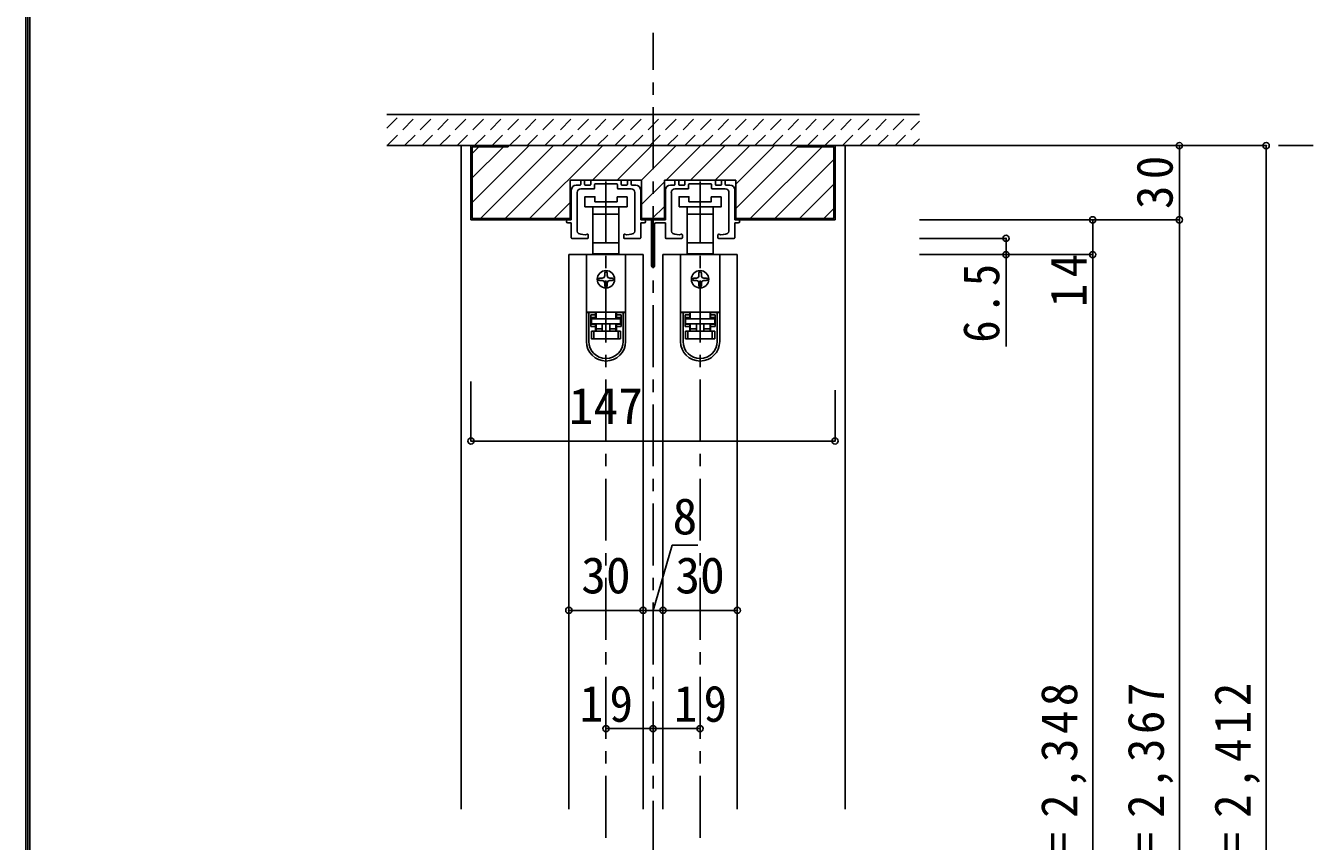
# Model space of a CAD drawing. Units: millimetres, scale not verified. Extents: x -973 to 977, y -718 to 696.
# Drawn here: x -973 to -454, y -329 to 0 of the extents above; entities that cross this region are included whole.
import ezdxf
from ezdxf.enums import TextEntityAlignment as Align

# ---------------------------------------------------------------- set-up
doc = ezdxf.new("R2010")
doc.units = ezdxf.units.MM
doc.header["$LTSCALE"] = 5
doc.header["$PDMODE"] = 32
doc.header["$PDSIZE"] = 2.5
doc.linetypes.add('CHAIN1', pattern=[8, 5, -1, 1, -1])
doc.linetypes.add('DASHED1', pattern=[1.8, 1.2, -0.6])
for name, color, linetype in [('0-1_通り芯', 4, 'CHAIN1'), ('0-4_枠', 3, 'Continuous'), ('0-6_扉', 6, 'Continuous'), ('0-7_金物', 7, 'Continuous'), ('0-B_寸法', 7, 'Continuous'), ('0-C_ハッチ', 4, 'DASHED1'), ('F-1_枠', 6, 'Continuous')]:
    doc.layers.add(name, color=color, linetype=linetype)
doc.styles.add('ＭＳ ゴシック', font='')
doc.styles.get('ＭＳ ゴシック').set_extended_font_data('MS Gothic')

# ---------------------------------------------------------------- blocks, each defined once
blk = doc.blocks.new('下荷重(戸車)')
at = {"layer": '0-7_金物'}
for p, q in [((8.5, 37.107), (4.5, 37.107)), ((5.25, 30.107), (5.25, 33.107)), ((-5.25, 30.107), (0, 30.107)), ((0, 30.107), (5.25, 30.107)), ((5.25, 18.507), (5.25, 30.107)), ((0, 18.507), (-5.25, 18.507)), ((-5.25, 18.507), (-5.25, 14.107)), ((5.25, 18.507), (0, 18.507)), ((5.25, 14.107), (5.25, 18.507)), ((7.9, 13.807), (-7.9, 13.807)), ((-7.9, 13.807), (-7.9, -9.493)), ((-5.25, 14.107), (-4, 14.107)), ((-4, 14.107), (-4, 13.807)), ((4, 14.107), (-4, 14.107)), ((4, 14.107), (5.25, 14.107)), ((4, 13.807), (4, 14.107)), ((7.9, 13.807), (7.9, -9.493)), ((-0.5, 6.307), (-0.5, 5.307)), ((0.5, 5.307), (0.5, 6.307)), ((-1.5, 4.307), (-2.5, 4.307)), ((-2.5, 3.307), (-1.5, 3.307)), ((-0.5, 2.307), (-0.5, 1.307)), ((0.5, 1.307), (0.5, 2.307)), ((2.5, 4.307), (1.5, 4.307)), ((1.5, 3.307), (2.5, 3.307)), ((7.9, -9.493), (-7.9, -9.493)), ((-7.9, -9.493), (-7.9, -9.593)), ((-6.9, -9.593), (-7.9, -9.593)), ((-7.9, -9.593), (-7.9, -21.293)), ((-4.2, -9.593), (-6.9, -9.593)), ((-6.9, -21.293), (-6.9, -9.593)), ((-4.9, -9.593), (-4.9, -9.493)), ((-4.2, -9.593), (-4.2, -10.593)), ((-4, -11.693), (-4, -9.493)), ((4, -9.493), (4, -11.693)), ((6.9, -9.593), (4.2, -9.593)), ((4.2, -10.593), (4.2, -9.593)), ((4.9, -9.493), (4.9, -9.593)), ((6.9, -9.593), (6.9, -21.293)), ((7.9, -9.593), (6.9, -9.593)), ((7.9, -9.493), (7.9, -9.593)), ((7.9, -21.293), (7.9, -9.593)), ((-6.1, -10.593), (-6.1, -15.293)), ((-6.1, -10.593), (-4.2, -10.593)), ((-6.1, -14.293), (-4.2, -14.293)), ((-4.2, -15.293), (-6.1, -15.293)), ((-5.9, -11.693), (-5.9, -12.193)), ((-4, -11.693), (-5.9, -11.693)), ((-5.9, -12.193), (5.9, -12.193)), ((-5.9, -14.193), (-5.9, -12.193)), ((5.9, -14.193), (-5.9, -14.193)), ((-4.2, -14.293), (-4.2, -15.293)), ((-4.2, -15.293), (-4.2, -17.193)), ((-4, -16.193), (-4, -14.193)), ((-1.5, -14.193), (-1.5, -17.193)), ((1.5, -14.193), (1.5, -17.193)), ((5.9, -11.693), (4, -11.693)), ((4.2, -11.593), (4.2, -10.593)), ((4.2, -10.593), (6.1, -10.593)), ((6.1, -11.593), (4.2, -11.593)), ((6.1, -15.293), (4.2, -15.293)), ((4.2, -17.193), (4.2, -15.293)), ((5.9, -12.193), (5.9, -11.693)), ((5.9, -12.193), (5.9, -14.193)), ((6.1, -15.293), (6.1, -10.593)), ((-5.9, -17.193), (-4.9, -17.193)), ((-4.9, -17.193), (4.9, -17.193)), ((-4.9, -17.193), (-4.9, -20.193)), ((4.9, -20.193), (-4.9, -20.193)), ((1.5, -16.193), (4, -16.193)), ((4.9, -17.193), (5.9, -17.193)), ((5.9, -17.193), (5.9, -20.193))]:
    blk.add_line(p, q, dxfattribs=at)
for points in [[(-8.5, 33.107), (0, 33.107), (8.5, 33.107), (8.5, 37.107)], [(4.5, 37.107), (4.5, 35.107), (-4.5, 35.107), (-4.5, 37.107), (-8.5, 37.107), (-8.5, 33.107)], [(-5.25, 33.107), (-5.25, 30.107), (-5.25, 18.507)], [(-4.2, -10.593), (-4.2, -11.593), (-6.1, -11.593)], [(4, -14.193), (4, -16.193), (4, -17.193)], [(4.2, -15.293), (4.2, -14.293), (6.1, -14.293)], [(-4.9, -20.193), (-5.9, -20.193), (-5.9, -17.193)], [(-4, -17.193), (-4, -16.193), (-1.5, -16.193)], [(5.9, -20.193), (4.9, -20.193), (4.9, -17.193)]]:
    blk.add_lwpolyline(points, dxfattribs=at)
blk.add_circle((0, 3.807), 3.5, dxfattribs=at)
for centre, radius, start, end in [((-1.5, 5.307), 1, 270, 0), ((0, 6.307), 0.5, 90, 180), ((0, 6.307), 0.5, 0, 90), ((1.5, 5.307), 1, 180, 270), ((-2.5, 3.807), 0.5, 90, 180), ((-2.5, 3.807), 0.5, 180, 270), ((-1.5, 2.307), 1, 0, 90), ((0, 1.307), 0.5, 180, 270), ((0, 1.307), 0.5, 270, 0), ((1.5, 2.307), 1, 90, 180), ((2.5, 3.807), 0.5, 0, 90), ((2.5, 3.807), 0.5, 270, 0), ((0, -21.293), 7.9, 180, 0), ((0, -21.293), 6.9, 180, 0)]:
    blk.add_arc(centre, radius, start, end, dxfattribs=at)
blk = doc.blocks.new('02')
at = {"layer": '0-B_寸法'}
for p, q in [((-12, 6.623), (-10.45, 6.623)), ((-10.15, 6.923), (-10.15, 8.323)), ((-8.95, 8.623), (-9.85, 8.623)), ((-8.65, 6.923), (-8.65, 8.323)), ((-6.45, 6.623), (-8.35, 6.623)), ((-6.15, 8.323), (-6.15, 6.923)), ((-5.85, 8.623), (5.85, 8.623)), ((-4.65, 5.423), (-4.65, 6.823)), ((-4.35, 7.123), (-0.3, 7.123)), ((0, 7.423), (-0.3, 7.123)), ((0, 7.423), (0.3, 7.123)), ((4.35, 7.123), (0.3, 7.123)), ((4.65, 5.423), (4.65, 6.823)), ((6.15, 8.323), (6.15, 6.923)), ((6.45, 6.623), (8.35, 6.623)), ((8.65, 6.923), (8.65, 8.323)), ((8.95, 8.623), (9.85, 8.623)), ((10.15, 6.923), (10.15, 8.323)), ((12, 6.623), (10.45, 6.623)), ((-14, 4.623), (-14, -7.377)), ((-11.6, -11.949), (-11.6, 3.623)), ((-10.15, 5.123), (-4.95, 5.123)), ((10.15, 5.123), (4.95, 5.123)), ((11.6, -11.949), (11.6, 3.623)), ((14, 4.623), (14, -7.377)), ((-15.4, -7.377), (-14, -7.377)), ((-15.4, -8.577), (-14, -8.577)), ((-14, -14.577), (-14, -8.577)), ((15.4, -7.377), (14, -7.377)), ((15.4, -8.577), (14, -8.577)), ((14, -14.577), (14, -8.577)), ((-13.7, -14.877), (-7.45, -14.877)), ((-7.15, -14.577), (-7.15, -13.502)), ((7.15, -14.577), (7.15, -13.502)), ((13.7, -14.877), (7.45, -14.877))]:
    blk.add_line(p, q, dxfattribs=at)
for centre, radius, start, end in [((-12, 4.623), 2, 90, 180), ((-10.45, 6.923), 0.3, 270, 0), ((-9.85, 8.323), 0.3, 90, 180), ((-8.95, 8.323), 0.3, 0, 90), ((-8.35, 6.923), 0.3, 180, 270), ((-6.45, 6.923), 0.3, 270, 0), ((-5.85, 8.323), 0.3, 90, 180), ((-4.95, 5.423), 0.3, 270, 0), ((-4.35, 6.823), 0.3, 90, 180), ((4.35, 6.823), 0.3, 0, 90), ((4.95, 5.423), 0.3, 180, 270), ((5.85, 8.323), 0.3, 0, 90), ((6.45, 6.923), 0.3, 180, 270), ((8.35, 6.923), 0.3, 270, 0), ((8.95, 8.323), 0.3, 90, 180), ((9.85, 8.323), 0.3, 0, 90), ((10.45, 6.923), 0.3, 180, 270), ((12, 4.623), 2, 0, 90), ((-10.15, 3.623), 1.5, 90, 180), ((10.15, 3.623), 1.5, 0, 90), ((-15.4, -7.977), 0.6, 90, 180), ((-15.4, -7.977), 0.6, 180, 270), ((15.4, -7.977), 0.6, 0, 90), ((15.4, -7.977), 0.6, 270, 0), ((-13.7, -14.577), 0.3, 180, 270), ((-10.6, -11.949), 1, 180, 243.25632), ((-8.8, -8.377), 5, 243.25632, 284.75682), ((-7.45, -13.502), 0.3, 0, 104.75682), ((-7.45, -14.577), 0.3, 270, 0), ((7.45, -13.502), 0.3, 75.24318, 180), ((7.45, -14.577), 0.3, 180, 270), ((8.8, -8.377), 5, 255.24318, 296.74368), ((10.6, -11.949), 1, 296.74368, 0), ((13.7, -14.577), 0.3, 270, 0)]:
    blk.add_arc(centre, radius, start, end, dxfattribs=at)
blk = doc.blocks.new('03')
at = {"layer": '0-B_寸法'}
for p, q in [((-13.079, 5.476), (-13.079, -6.524)), ((-11.079, 7.476), (-9.529, 7.476)), ((-9.229, 7.776), (-9.229, 9.176)), ((-9.229, 5.976), (-4.029, 5.976)), ((-8.029, 9.476), (-8.929, 9.476)), ((-7.729, 7.776), (-7.729, 9.176)), ((-5.529, 7.476), (-7.429, 7.476)), ((-5.229, 9.176), (-5.229, 7.776)), ((-4.929, 9.476), (6.771, 9.476)), ((-3.729, 6.276), (-3.729, 7.676)), ((-3.429, 7.976), (0.621, 7.976)), ((0.921, 8.276), (0.621, 7.976)), ((0.921, 8.276), (1.221, 7.976)), ((5.271, 7.976), (1.221, 7.976)), ((5.571, 6.276), (5.571, 7.676)), ((11.071, 5.976), (5.871, 5.976)), ((7.071, 9.176), (7.071, 7.776)), ((7.371, 7.476), (9.271, 7.476)), ((9.571, 7.776), (9.571, 9.176)), ((9.871, 9.476), (10.771, 9.476)), ((11.071, 7.776), (11.071, 9.176)), ((12.921, 7.476), (11.371, 7.476)), ((14.921, 5.476), (14.921, -6.524)), ((-10.679, -11.096), (-10.679, 4.476)), ((12.521, -11.096), (12.521, 4.476)), ((-18.679, -25.124), (-18.679, -7.024)), ((-18.179, -6.524), (-13.079, -6.524)), ((-17.479, -25.124), (-17.479, -8.224)), ((-16.979, -7.724), (-13.079, -7.724)), ((-13.079, -13.724), (-13.079, -7.724)), ((16.321, -6.524), (14.921, -6.524)), ((16.321, -7.724), (14.921, -7.724)), ((14.921, -13.724), (14.921, -7.724)), ((-12.779, -14.024), (-6.529, -14.024)), ((-6.229, -13.724), (-6.229, -12.649)), ((8.071, -13.724), (8.071, -12.649)), ((14.621, -14.024), (8.371, -14.024))]:
    blk.add_line(p, q, dxfattribs=at)
for centre, radius, start, end in [((-11.079, 5.476), 2, 90, 180), ((-9.229, 4.476), 1.5, 90, 180), ((-9.529, 7.776), 0.3, 270, 0), ((-8.929, 9.176), 0.3, 90, 180), ((-8.029, 9.176), 0.3, 0, 90), ((-7.429, 7.776), 0.3, 180, 270), ((-5.529, 7.776), 0.3, 270, 0), ((-4.929, 9.176), 0.3, 90, 180), ((-4.029, 6.276), 0.3, 270, 0), ((-3.429, 7.676), 0.3, 90, 180), ((5.271, 7.676), 0.3, 0, 90), ((5.871, 6.276), 0.3, 180, 270), ((6.771, 9.176), 0.3, 0, 90), ((7.371, 7.776), 0.3, 180, 270), ((9.271, 7.776), 0.3, 270, 0), ((9.871, 9.176), 0.3, 90, 180), ((10.771, 9.176), 0.3, 0, 90), ((11.371, 7.776), 0.3, 180, 270), ((11.071, 4.476), 1.5, 0, 90), ((12.921, 5.476), 2, 0, 90), ((-18.179, -7.024), 0.5, 90, 180), ((-16.979, -8.224), 0.5, 90, 180), ((16.321, -7.124), 0.6, 0, 90), ((16.321, -7.124), 0.6, 270, 0), ((-12.779, -13.724), 0.3, 180, 270), ((-9.679, -11.096), 1, 180, 243.25632), ((-7.879, -7.524), 5, 243.25632, 284.75682), ((-6.529, -12.649), 0.3, 0, 104.75682), ((-6.529, -13.724), 0.3, 270, 0), ((8.371, -12.649), 0.3, 75.24318, 180), ((8.371, -13.724), 0.3, 180, 270), ((9.721, -7.524), 5, 255.24318, 296.74368), ((11.521, -11.096), 1, 296.74368, 0), ((14.621, -13.724), 0.3, 270, 0), ((-18.079, -25.124), 0.6, 180, 0)]:
    blk.add_arc(centre, radius, start, end, dxfattribs=at)

msp = doc.modelspace()

# ---------------------------------------------------------------- linework, layer by layer
at = {"layer": '0-1_通り芯'}
for p, q in [((-720.124, -577.5), (-720.124, -2.5)), ((-827.624, -48), (-453.624, -48)), ((-739.124, -567.5), (-739.124, -62)), ((-701.124, -567.5), (-701.124, -62))]:
    msp.add_line(p, q, dxfattribs=at)
at = {"layer": '0-4_枠', "color": 4}
for p, q in [((-797.624, -48), (-793.624, -48)), ((-797.624, -48), (-797.624, -315.875)), ((-642.624, -48), (-646.624, -48)), ((-642.624, -315.875), (-642.624, -48))]:
    msp.add_line(p, q, dxfattribs=at)
at = {"layer": '0-4_枠'}
for p, q in [((-793.624, -78), (-793.624, -48)), ((-646.624, -48), (-793.624, -48)), ((-793.124, -77.5), (-793.124, -48.5)), ((-778.624, -48.5), (-793.124, -48.5)), ((-778.624, -48), (-778.624, -48.5)), ((-661.624, -48.5), (-661.624, -48)), ((-661.624, -48.5), (-647.124, -48.5)), ((-647.124, -77.5), (-647.124, -48.5)), ((-646.624, -78), (-646.624, -48)), ((-753.524, -78), (-753.524, -62)), ((-724.724, -62), (-753.524, -62)), ((-724.724, -78), (-724.724, -62)), ((-715.524, -78), (-715.524, -62)), ((-686.724, -62), (-715.524, -62)), ((-686.724, -78), (-686.724, -62)), ((-793.124, -77.5), (-753.524, -77.5)), ((-715.524, -77.5), (-724.724, -77.5)), ((-647.124, -77.5), (-686.724, -77.5)), ((-753.524, -78), (-793.624, -78)), ((-715.524, -78), (-724.724, -78)), ((-646.624, -78), (-686.724, -78))]:
    msp.add_line(p, q, dxfattribs=at)
at = {"layer": '0-6_扉'}
for p, q in [((-724.124, -92), (-754.124, -92)), ((-754.124, -92), (-754.124, -315.875)), ((-724.124, -92), (-724.124, -315.875)), ((-686.124, -92), (-716.124, -92)), ((-716.124, -92), (-716.124, -315.875)), ((-686.124, -92), (-686.124, -315.875))]:
    msp.add_line(p, q, dxfattribs=at)
at = {"layer": '0-B_寸法', "color": 4, "linetype": 'DASHED1'}
for p, q in [((-827.624, -41.037), (-822.087, -35.5)), ((-827.516, -48), (-815.016, -35.5)), ((-820.444, -48), (-807.944, -35.5)), ((-813.373, -48), (-800.873, -35.5)), ((-806.302, -48), (-793.802, -35.5)), ((-799.231, -48), (-786.731, -35.5)), ((-792.16, -48), (-779.66, -35.5)), ((-785.089, -48), (-772.589, -35.5)), ((-778.018, -48), (-765.518, -35.5)), ((-770.947, -48), (-758.447, -35.5)), ((-763.876, -48), (-751.376, -35.5)), ((-756.805, -48), (-744.305, -35.5)), ((-749.734, -48), (-737.234, -35.5)), ((-742.663, -48), (-730.163, -35.5)), ((-735.592, -48), (-723.092, -35.5)), ((-728.521, -48), (-716.021, -35.5)), ((-721.449, -48), (-708.949, -35.5)), ((-714.378, -48), (-701.878, -35.5)), ((-707.307, -48), (-694.807, -35.5)), ((-700.236, -48), (-687.736, -35.5)), ((-693.165, -48), (-680.665, -35.5)), ((-686.094, -48), (-673.594, -35.5)), ((-679.023, -48), (-666.523, -35.5)), ((-671.952, -48), (-659.452, -35.5)), ((-664.881, -48), (-652.381, -35.5)), ((-657.81, -48), (-645.31, -35.5)), ((-650.739, -48), (-638.239, -35.5)), ((-643.668, -48), (-631.168, -35.5)), ((-636.597, -48), (-624.097, -35.5)), ((-629.526, -48), (-617.026, -35.5)), ((-622.455, -48), (-612.624, -38.169)), ((-615.383, -48), (-612.624, -45.24))]:
    msp.add_line(p, q, dxfattribs=at)
at = {"layer": '0-B_寸法', "color": 2}
for p, q in [((-612.624, -35.5), (-827.624, -35.5)), ((-612.624, -48), (-827.624, -48))]:
    msp.add_line(p, q, dxfattribs=at)
at = {"layer": '0-B_寸法', "color": 4}
for p, q in [((-472.624, -48), (-612.624, -48)), ((-507.624, -48), (-507.624, -78)), ((-472.624, -48), (-472.624, -555.5)), ((-507.624, -78), (-612.624, -78)), ((-542.624, -78), (-542.624, -92)), ((-507.624, -567.5), (-507.624, -78)), ((-577.624, -85.5), (-612.624, -85.5)), ((-577.624, -85.5), (-577.624, -129.147)), ((-542.624, -92), (-612.624, -92)), ((-542.624, -92), (-542.624, -547.5)), ((-793.624, -167.304), (-793.624, -143.246)), ((-646.624, -167.304), (-646.624, -146.746)), ((-793.624, -167.304), (-646.624, -167.304)), ((-754.124, -235.695), (-686.124, -235.695)), ((-739.124, -283.376), (-720.124, -283.376)), ((-720.124, -283.376), (-701.124, -283.376))]:
    msp.add_line(p, q, dxfattribs=at)
msp.add_lwpolyline([(-720.124, -235.695), (-712.404, -209.386), (-702.073, -209.386)], dxfattribs=at)
at = {"layer": '0-B_寸法'}
for p in [(-507.624, -48), (-472.624, -48), (-542.624, -78), (-507.624, -78), (-577.624, -85.5), (-577.624, -92), (-542.624, -92), (-793.624, -167.304), (-646.624, -167.304), (-754.124, -235.695), (-724.124, -235.695), (-716.124, -235.695), (-686.124, -235.695), (-739.124, -283.376), (-720.124, -283.376), (-701.124, -283.376)]:
    msp.add_point(p, dxfattribs=at)
at = {"layer": '0-C_ハッチ', "linetype": 'Continuous'}
for p, q in [((-793.124, -70.972), (-770.152, -48)), ((-793.124, -51.173), (-790.451, -48.5)), ((-793.124, -61.073), (-780.551, -48.5)), ((-789.752, -77.5), (-760.252, -48)), ((-779.853, -77.5), (-750.353, -48)), ((-769.953, -77.5), (-740.453, -48)), ((-744.554, -62), (-730.554, -48)), ((-734.654, -62), (-720.654, -48)), ((-724.755, -62), (-710.755, -48)), ((-714.855, -62), (-700.855, -48)), ((-704.956, -62), (-690.956, -48)), ((-695.056, -62), (-681.056, -48)), ((-686.724, -63.567), (-671.157, -48)), ((-686.724, -73.467), (-661.624, -48.367)), ((-651.858, -48.5), (-680.858, -77.5)), ((-670.958, -77.5), (-647.124, -53.666)), ((-724.724, -71.869), (-715.524, -62.669)), ((-661.059, -77.5), (-647.124, -63.565)), ((-753.524, -70.97), (-760.054, -77.5)), ((-720.456, -77.5), (-715.524, -72.568)), ((-651.159, -77.5), (-647.124, -73.465))]:
    msp.add_line(p, q, dxfattribs=at)
at = {"layer": 'F-1_枠'}
for p, q in [((-973.347, 695.833), (-973.347, -700.833)), ((-972.514, 695.833), (-972.514, -700.833)), ((-971.68, 695.833), (-971.68, -700.833))]:
    msp.add_line(p, q, dxfattribs=at)

# ---------------------------------------------------------------- block references
at = {"layer": '0-7_金物'}
for name, p in [('02', (-739.124, -70.623)), ('03', (-702.045, -71.476)), ('下荷重(戸車)', (-739.124, -105.807)), ('下荷重(戸車)', (-701.124, -105.807))]:
    msp.add_blockref(name, p, dxfattribs=at)

# ---------------------------------------------------------------- texts
at = {"layer": '0-B_寸法', "style": 'ＭＳ ゴシック'}
for s, p in [('147', (-754.124, -164.804)), ('8', (-712.238, -209.386)), ('30', (-749.124, -233.195)), ('30', (-711.124, -233.195))]:
    msp.add_text(s, height=14.66, dxfattribs=at).set_placement(p, align=Align.BOTTOM_LEFT)
at = {"layer": '0-B_寸法', "char_height": 14.66, "attachment_point": 7, "rotation": 90, "style": 'ＭＳ ゴシック'}
for s, insert in [('\\T1.27;\\W0.95;30', (-510.124, -73.625)), ('\\T1.27;\\W0.95;14', (-545.124, -113.25)), ('\\T1.27;\\W0.9;6.5', (-580.124, -127.573)), ('\\T1.19;\\W0.95;ＤＨ＝2,348', (-545.124, -387.25)), ('\\T1.19;\\W0.95;枠内＝2,367', (-510.124, -387.25)), ('\\T1.19;\\W0.95;枠外＝2,412', (-475.124, -387.25))]:
    msp.add_mtext(s, dxfattribs=dict(at, insert=insert))
at = {"layer": '0-B_寸法', "char_height": 14.66, "attachment_point": 7, "style": 'ＭＳ ゴシック'}
for insert in [(-749.749, -280.876), (-711.749, -280.876)]:
    msp.add_mtext('\\T1.27;\\W0.95;19', dxfattribs=dict(at, insert=insert))

doc.saveas('drawing.dxf')
